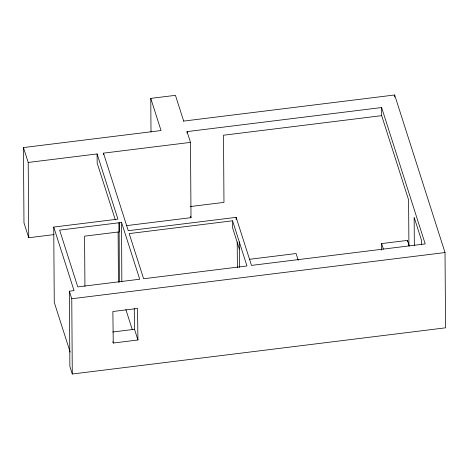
<?xml version="1.0" encoding="UTF-8"?>
<svg xmlns="http://www.w3.org/2000/svg" width="469" height="469" viewBox="0 0 469 469"><rect width="100%" height="100%" fill="white"/><g stroke="black" fill="none" stroke-linecap="round" stroke-linejoin="round"><path stroke-width="0.7" d="M151.006 132.012L150.772 98.39L175.447 95.336L183.754 121.313M183.684 121.09L394.664 94.984L445.022 252.551L445.55 327.825L72.29 374.016L69.881 366.477L69.359 291.202L74.049 290.622L53.736 227.066L117.936 219.129L97.101 153.932L28.21 162.456L23.45 147.571L161.049 130.546L150.772 98.39M187.055 133.073L187.043 131.613L381.619 107.536L425.207 243.909L251.49 265.401L236.13 217.352L128.266 230.701L103.479 153.146L190.484 142.377L191.012 217.651L126.536 225.63M408.921 245.879L408.599 199.894L381.678 115.661L223.508 135.23L223.971 202.385L190.426 206.536M121.571 222.458L59.627 230.127L77.772 286.899L139.715 279.231L121.571 222.458L121.829 281.74M23.45 147.571L23.978 222.845L28.732 237.73L54.087 234.594M119.361 282.103L119.103 222.763L119.167 231.885L84.578 236.165L84.93 286.325M232.571 220.799L129.186 233.591L143.625 278.75L246.964 265.964L232.571 220.799L232.618 227.928L239.348 249.103M249.549 259.298L296.074 253.541L298.237 260.307M381.666 250.083L381.619 243.593L407.479 240.392L409.255 245.938M69.359 291.202L71.769 298.741L445.022 252.551M112.742 331.999L134.515 329.308L137.933 339.984L113.252 343.038L112.824 341.702M381.619 243.593L383.384 249.115M187.043 131.613L190.484 142.377M190.578 216.309L191.012 217.651M115.345 219.926L97.165 163.054L97.101 153.932M125.874 309.558L132.281 329.613M70.157 352.078L54.257 302.341L53.736 227.066M137.933 339.984L137.546 308.461L112.865 311.516L113.252 343.038M134.263 308.532L134.515 329.308M421.584 244.8L421.555 240.427L414.139 217.229L414.338 245.674M407.479 240.392L407.491 241.834M394.664 94.984L394.675 97.019M381.619 107.536L381.678 115.661M239.296 241.969L239.477 267.418M237.208 242.027L237.384 267.67M236.13 217.352L236.147 219.545M118.106 232.126L118.458 282.291M103.479 153.146L103.485 154.547M71.769 298.741L72.29 374.016M28.21 162.456L28.732 237.73"/></g></svg>
